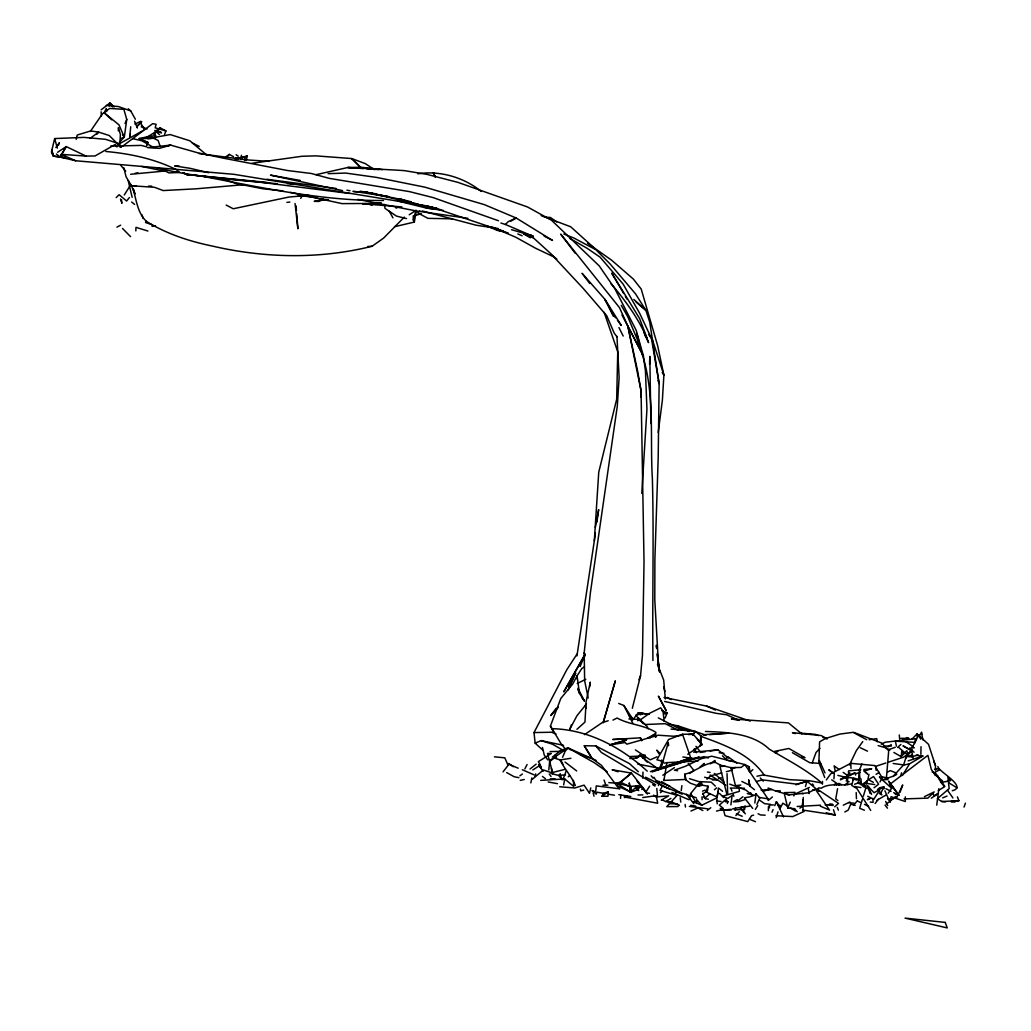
<?xml version="1.0" encoding="UTF-8"?>
<svg xmlns="http://www.w3.org/2000/svg" width="1031" height="1031" viewBox="0 0 1031 1031"><rect width="100%" height="100%" fill="white"/><g stroke="black" fill="none" stroke-linecap="round" stroke-linejoin="round"><path stroke-width="1.5" d="M241.37 159.586L241.37 155.256M650.909 423.651L649.814 356.326L649.569 364.304M859.583 779.036L859.635 769.422L861.916 763.984M938.287 790.571L944.448 786.808L941.187 782.529L942.54 780.931L934.962 774.771L934.975 772.992L932.153 771.91M608.844 782.606L616.77 783.238L630.25 792.092L630.882 786.421L637.648 785.751L642.519 787.529L646.36 793.032L649.569 793.264M822.454 784.23L822.493 781.369M803.02 810.766L803.149 799.747M118.346 130.808L118.385 127.612L120.369 134.314L119.764 146.892M920.876 754.344L921.031 746.702M723.272 808.33L719.329 805.095L727.151 798.29L722.551 796.203L739.395 791.37L738.905 786.473L735.464 785.622L731.147 767.683L720.501 765.182L715.308 762.373C703.773 763.043 695.358 771.897 684.726 774.204L685.331 779.462L690.203 783.135L698.722 786.176L702.562 785.21L708.001 786.202L707.524 790.777M749.073 771.02L749.176 766.755L744.885 764.577L711.79 756.213L701.428 758.661L685.267 766.329L674.416 770.183L677.573 770.737M658.5 785.583L658.577 782.813M768.34 810.662L768.469 806.332M820.251 806.126L829.53 810.108L815.302 789.14L808.433 792.787L789.321 794.862L780.171 792.323L780.222 790.829L775.531 790.932L768.198 788.006L767.889 790.133L763.352 790.777L761.136 790.081L766.497 790.21L763.352 790.777M135.834 230.905L135.976 227.348L147.936 231.047M642.738 778.225L642.996 772.103M640.779 397.219L641.063 390.788L637.596 370.928L627.853 326.105L619.476 307.638L560.722 234.114L575.311 253.381M696.544 803.42L696.763 799.089M847.83 774.822L847.546 780.274L845.356 777.361L853.539 777.993L851.748 785.454L856.864 788.457L870.705 810.405M65.185 157.859L53.432 156.132L51.73 150.191L51.589 152.833L53.432 156.132L65.546 157.575M641.785 493.437L646.94 409.268L645.445 370.876L643.421 355.991L636.191 330.307L614.966 288.886L599.282 265.946L551.456 220.183L527.524 206.973L457.893 182.358L426.911 174.368L404.41 170.631L394.937 170.038L347.795 167.512L316.092 174.664M644.813 755.478L644.62 758.61L644.826 755.787M576.948 655.896L594.32 540.85L598.74 472.224L616.68 399.242L617.737 351.777L604.127 312.367M833.937 778.817L834.285 773.572M661.232 765.981L661.657 760.027M580.35 663.204L580.118 666.413L584.732 655.626M663.59 761.535L656.902 759.795L668.603 739.498L682.535 734.252L693.038 734.111L702.15 744.524L700.333 745.735L701.325 736.173L695.538 731.469L671.052 729.085M620.546 798.342L620.804 795.185M735.335 809.928L735.477 808.188L749.498 806.139M769.345 807.879L769.577 805.043L773.443 804.915M844.93 784.875L847.508 784.604L847.688 782.606L844.93 784.875C836.94 785.119 828.112 783.624 821.192 788.212L818.575 787.916L817.995 789.617L838.538 803.394L834.685 806.822M632.338 708.271L640.535 675.782L642.455 655.458L644.027 562.011L641.063 390.788L627.853 326.105L643.421 355.991L621.989 315.022M655.42 737.062L655.858 732.319C644.001 724.793 629.348 724.845 617.066 718.014L612.981 720.115M866.349 783.908L866.891 780.647L866.491 783.547M130.718 126.787L129.7 136.981L130.344 134.082M901.21 756.909L901.79 751.174L903.556 753.803M859.57 780.647L858.604 779.359L859.635 769.422M246.125 160.54L247.337 156.055L235.158 158.581L236.06 159.689M595.763 790.661L596.279 785.906L619.837 788.831L617.981 787.504M638.949 788.096L635.959 786.022L635.392 787.955L630.25 792.092L630.882 786.421L616.77 783.238L620.507 782.117L630.289 786.949M803.329 797.466L802.144 806.667L799.888 808.124M548.788 769.938L549.807 760.118L554.047 757.978L560.104 759.924C564.382 768.984 571.664 776.317 575.35 785.545M754.834 802.994L756.019 793.818L759.744 798.071L756.87 804.528M589.68 686.826L590.286 682.097L586.111 701.673L584.951 722.1L576.935 729.317M730.889 804.889L732.113 795.507L727.847 798.432M936.741 805.147L938.867 788.702M700.603 741.689L701.325 736.173L700.474 739.201M658.216 432.453L662.366 400.35L663.9 375.129L657.598 345.462L641.218 289.08L633.356 279.079L611.731 260.289L587.606 243.226M681.22 790.674L681.903 785.661M119.184 142.51L124.313 137.11L126.761 119.441L123.862 109.338L109.673 108.435L102.533 113.668L90.316 131.491M594.32 540.85L595.403 533.04M596.923 522.098L598.663 509.598L595.351 527.421M890.256 802.286L891.055 796.705L905.321 801.538L905.308 796.847M912.061 756.87L912.345 754.95L907.924 756.599L912.061 756.87L917.99 754.86M53.432 156.132L51.73 150.191M576.625 678.669L577.051 675.898L581.806 668.539L584.461 666.825M608.264 794.166L607.942 796.228L602.001 796.28L603.251 793.303L608.174 791.898L608.264 794.166L614.45 795.223M702.549 794.115L705.835 791.885L717.086 797.015L718.452 788.019L722.563 791.267M743.531 812.119L744.408 806.461L744.859 809.051M394.577 226.717L414.359 222.052L416.099 211.78M685.331 779.462L663.925 780.428L666.915 762.631L698.077 761.046M244.605 160.514L245.082 157.782M563.661 784.926L564.717 778.972L540.682 780.377M837.546 788.728L835.741 798.948L837.881 800.546M864.236 786.034L864.764 783.225L874.688 784.527M868.94 774.32L867.767 780.183L873.541 776.536L878.592 784.179L874.03 787.8M689.649 798.587L690.693 793.548L698.309 784.153L702.008 783.264M703.864 765.208L704.237 763.417L699.856 767.18M51.55 151.441L54.669 138.566L83.872 137.381L105.523 139.314L117.096 143.038L121.362 147.265M530.836 782.916L531.867 777.928M717.086 797.015L718.298 791.357M76.217 139.391L77.209 135.022L90.689 130.95L98.667 132.11L109.273 135.551L120.666 146.918M900.836 775.712L901.519 772.786M590.763 787.929L589.487 793.316L584.1 785.145L574.783 787.993L559.717 786.743M109.106 105.961L109.802 103.074L114.248 106.953M906.069 741.856L912.989 746.483L912.087 747.398L914.433 743.441L915.605 738.75L885.345 742.191L881.35 744.189M603.174 722.667L615.339 680.821L603.238 722.551M414.359 222.052L413.328 220.054L416.06 210.195M661.631 766.188L668.268 742.488L668.616 745.671M657.185 768.211L642.957 758.081L643.718 755.439M805.456 786.55L807.002 781.202L818.962 791.241L817.712 788.586M793.883 795.919L794.437 794.038M862.406 799.257L859.648 808.291L864.416 810.224M863.321 796.241L865.628 788.702M887.485 777.812L887.871 779.616L883 779.655L893.246 776.214L903.607 764.886L906.417 756.045M776.214 817.622L777.993 811.874M641.862 789.514L642.519 787.529M700.423 739.858L701.222 737.474M858.23 781.485L859.712 777.078M534.96 776.201L535.746 773.907M146.84 145.397L147.884 142.355L139.211 138.412M571.354 724.845L569.769 729.342L576.909 715.798L586.433 703.954M964.037 807.054L965.416 803.188M727.319 803.497L727.95 801.757L725.85 799.682M720.501 765.182L720.012 766.536L726.726 793.87M900.037 792.311L902.705 784.952L896.738 797.723M812.248 762.837L816.037 752.475L820.006 748.261M562.939 779.616L566.238 770.84M553.686 732.216L550.399 726.12L560.812 698.451L572.592 684.159L577.051 675.898L579.474 693.373L584.409 700.925L577.94 688.386M663.925 780.428L664.402 779.14M952.283 790.738C968.225 786.872 938.055 771.42 937.862 766.536M708.001 786.202L705.835 791.885L707.369 792.311M58.367 145.423L59.424 142.716L55.842 147.51M638.949 679.764L640.535 675.782M164.535 134.404L165.927 130.937L159.895 127.702L157.988 130.215L146.686 137.471M665.098 718.04L667.212 712.833L661.76 710.63M914.433 743.441L918.518 735.296L921.778 733.969L921.624 732.152L920.193 734.588M146.866 144.817L147.884 142.355L143.567 141.028M674.944 794.501L676.052 791.834M771.987 812.209L773.082 809.58M774.719 805.636L776.369 801.693L779.294 805.817M637.622 720.721L638.653 718.285L647.004 726.275L648.112 728.814M125.022 123.54L126.761 119.441M794.708 808.716L787.774 807.995L790.287 802.092M562.578 757.257L564.692 752.385M568.274 689.881L575.723 673.024L568.571 686.994M881.093 792.8L883.786 786.717L879.688 787.787L877.497 789.527M159.895 127.702L158.284 129.635M104.286 112.65L106.245 108.5L106.721 111.516M849.454 765.015L856.323 750.632L862.767 741.585M542.564 749.937L535.153 743.158L534.006 732.577L566.818 669.712L577.012 654.092M780.029 808.6L782.838 803.188L787.852 806.332M524.843 768.855L527.099 764.525M662.443 785.97L660.02 790.468L677.135 795.326L666.773 806.654L678.102 806.538M879.971 781.949L882.214 777.838L874.739 765.543L850.717 763.34L830.69 773.869L826.334 779.926M585.092 654.324L563.789 691.827L584.384 655.561M116.954 146.982L115.343 144.417L95.032 155.965L85.973 156.081L66.268 146.582L59.991 157.06L56.409 154.019M657.984 770.389L662.92 762.128M749.924 786.073L748.674 780.055L749.924 786.073L754.499 789.733M902.421 775.492L909.561 763.855M124.287 194.988L130.821 184.523M755.349 809.374L757.708 805.623M649.633 786.138L646.076 791.795L631.423 773.108L612.105 769.732L617.956 771.781M852.805 780.506L854.248 778.25L858.604 779.359M834.543 784.81L835.497 783.367L836.605 784.771M300.652 198.364L302.779 195.271M888.207 793.239L891.635 788.251L889.444 783.521M745.374 813.82L740.451 808.149L741.212 807.054M857.431 783.212L859.751 783.599L860.833 782.052L854.519 784.256M133.102 188.853C136.285 199.846 137.651 213.211 146.363 221.317L145.5 222.503L152.524 224.861L152.124 226.382L155.513 225.725M556.109 708.271L550.786 715.553L558.364 707.266M875.113 803.523L878.335 799.27M503.051 771.884L508.889 764.306L518.142 768.172M695.281 749.576L696.995 747.411M632.493 720.166L637.996 713.233M853.887 804.966L857.238 800.803M129.429 197.54L126.633 201.019L119.093 194.704L116.207 197.604M692.587 735.103L695.538 731.469L692.394 735.039M905.579 758.404L908.775 754.512L907.254 753.674M564.936 751.522L567.965 747.913L596.098 760.388M756.019 793.818L754.937 795.081L749.692 796.899L744.408 797.814L752.682 808.407M96.708 134.365L98.667 132.11L90.032 138.412M785.158 793.226L784.398 794.102L787.774 807.995M735.863 815.56L739.291 811.732M568.249 776.807L569.55 775.402M404.332 217.103L383.596 238.097L372.101 246.254C319.752 259.322 264.903 258.24 212.515 246.1C189.356 241.318 166.442 233.908 146.363 221.317M901.725 756.071L906.868 750.658L907.512 753.339L911.907 751.87L912.976 758.017M638.369 771.742L629.451 763.597L595.802 745.928L584.281 745.722L592.103 758.545L601.485 765.337L616.693 785.699L618.613 783.702M136.659 126.968L141.814 121.671M911.765 739.343L917.113 733.879L928.544 744.356L935.478 765.685L935.491 770.17M226.446 157.343L229.333 154.405L233.496 156.699M752.836 769.59L750.04 772.399L749.176 766.755M500.911 223.018L505.383 224.462L508.296 221.613L516.17 218.005L552.513 240.403L544.11 236.073M565.465 774.822L558.75 775.454L552.036 773.765L552.719 773.108L547.5 753.403L551.314 753.519L538.35 761.651L540.463 765.041L532.821 769.938M640.135 755.053L637.081 757.991L629.825 758.571M706.957 779.23L711.222 775.248M725.837 758.893L728.144 756.818L736.765 763.159M897.537 747.488L900.926 744.459M705.642 797.504L710.037 793.638M714.419 789.772L716.609 787.839M137.922 125.163L140.577 122.831L144.366 129.519M909.883 751.638L912.113 749.705M937.437 798.677L949.151 788.625L947.94 777.374L950.582 780.622L941.187 782.529L938.481 778.276M620.095 782.787L631.423 773.108L619.567 782.709M549.858 761.535L554.047 757.978M532.602 779.088L543.389 769.989L552.719 773.108M772.425 796.95L768.224 800.481L767.902 798.806L744.885 764.577L744.189 765.092M624.85 797.685L627.132 795.777M419.875 210.968L417.645 212.811L427.917 218.353L452.57 218.843M660.433 792.646L662.546 790.906M650.007 737.925L654.569 734.214L655.974 737.075M738.17 800.52L742.848 796.757M530.024 769.023L536.146 764.126M689.546 773.482L694.018 770.531L688.257 763.468M892.859 798.973L896.119 796.357L886.26 804.141M552.358 757.102L560.916 750.362L567.965 747.913L594.346 762.747L607.272 771.858M101.167 109.84L109.802 103.074L112.753 106.335M122.509 146.273L152.678 123.643L156.132 124.3L155.166 127.805L165.927 130.937M560.104 759.924L570.916 758.288M707.33 810.366L710.797 807.711M744.885 764.577L741.096 767.425L731.147 767.683M710.179 763.881L714.973 760.401L715.308 762.373M519.882 775.827L522.408 774.01M894.869 793.638L898.968 795.262L890.41 783.934L927.9 755.323L931.264 769.281L934.962 774.771M639.181 720.669L649.569 713.297L660.703 707.82L665.15 714.135M775.376 753.107L777.838 751.367M602.001 796.28L608.174 791.898M911.662 751.431L903.478 757.218L888.825 762.025M225.493 157.112L229.333 154.405M861.297 785.094L866.581 781.382M931.315 798.2L937.218 794.076M554.807 757.05L567.965 747.913L570.465 749.808M584.513 734.639L602.181 722.641L608.187 720.759M687.754 754.254L702.15 744.524L697.407 739.317M937.385 793.922L934.357 795.971L932.849 793.277M887.949 746.818L891.248 744.601M662.83 775.26L674.429 767.618M57.581 152.279L66.268 146.582L59.991 157.06L75.65 160.759L233.908 174.316L422.478 205.182M409.217 214.783L415.725 210.569M661.773 799.695L665.781 801.59L670.923 798.368M876.092 774.333L879.263 772.348M510.77 221.24L516.17 218.005L484.299 204.615L424.669 187.114L376.444 177.396L345.681 173.066L328.064 173.659M661.245 800.159L668.681 795.88L655.948 796.937L653.564 795.159M876.981 800.198L886.08 795.03M118.926 144.031L142.523 130.885M844.827 811.977L848.268 810.057L850.665 804.244L855.176 805.417M647.391 738.183L654.569 734.214M640.341 714.831L643.009 713.388L649.13 714.303M396.084 208.172L398.675 206.767M934.924 772.271L939.37 769.899M116.928 227.142L120.64 225.183M893.246 776.214L896.648 774.474L896.313 773.005L890.333 770.634L887.859 771.871M867.651 799.721L870.267 798.419M577.218 683.514L585.776 679.3M693.257 801.59L701.776 805.25L716.854 797.878L717.189 803.819M843.281 805.198L849.866 801.963M924.433 796.667L934.215 791.911L927.861 798.136L904.019 798.896M846.258 777.065L840.51 779.836L840.523 779.075L854.879 772.915L855.601 775.093M849.132 775.686L854.879 772.915M134.932 124.081L140.86 121.258M635.947 758.017L640.174 756.032M795.017 794.076L809.335 787.426M690.95 811.049L698.335 807.685M804.154 811.423L792.736 816.578L775.866 815.727M657.056 756.793L650.187 759.847L635.405 749.885M535.153 743.158L541.12 740.606L563.545 745.349M867.38 799.45L870.125 798.29M121.465 138.283L124.313 137.11L118.977 124.841L104.479 113.023L111.773 119.854M942.682 797.865L947.064 796.061M740.451 808.149L745.49 806.074M702.511 791.138L705.088 790.12M616.693 785.699L631.178 792.13L638.485 789.346M651.992 771.588L688.992 758.442L650.432 771.6L699.289 757.05L652.159 771.794M895.23 747.295L888.799 749.601L886.441 777.812L881.634 776.691M885.9 762.979L875.641 766.355L876.118 770.402M908.156 760.878L922.861 756.058L916.121 755.336M240.287 158.323L247.337 156.055M745.181 799.528L738.235 801.718L737.268 799.631L733.234 801.822L736.985 801.744M855.588 773.804L859.931 772.425M864.287 771.059L871.53 768.765L863.875 769.461M645.045 755.027L641.978 755.981L630.07 756.548M795.855 784.797L809.232 780.686L821.759 782.954C805.971 769.242 787.04 759.808 769.152 749.06C752.63 733.299 727.023 732.216 705.436 731.469M731.134 768.804L735.464 767.489M609.824 744.898L626.229 740.155L609.566 744.949L625.134 742.526L626.809 744.176L658.242 735.219L673.436 736.224L682.483 735.245M157.988 130.215L155.359 130.963L161.403 132.677L156.944 130.035M756.535 781.485L762.399 779.861L796.795 784.14L809.232 780.686L789.54 779.655L763.211 774.951L756.934 776.214M668.217 802.621L671.258 801.796L678.656 805.018M421.46 213.778L413.225 215.969L413.328 220.054M712.511 775.364L721.739 772.928M726.352 771.703L732.5 770.08M635.805 715.218L643.009 713.388L638.357 712.769M550.606 772.979L564.576 769.461M716.481 811.088L723.414 809.348L725.012 815.65L747.759 821.604L751.651 815.624L753.597 815.173M732.397 808.961L735.477 808.188M712.421 779.99L715.437 779.268M718.452 778.56L721.468 777.838M583.701 790.107L580.749 790.816L580.427 789.089M902.576 765.298L909.6 763.778L922.861 756.058L919.858 756.509M139.365 138.528L149.637 136.324L158.143 140.474L160.217 146.518M134.971 173.376L137.858 172.757M520.243 780.351L524.238 779.5M164.316 146.441L170.695 145.139L197.746 152.794L224.513 158.387L287.649 170.54L311.465 173.517L329.276 178.363L409.436 191.611L433.123 197.591L498.476 220.75M664.183 763.185L666.915 762.631M774.539 751.38L788.857 748.48L804.992 757.721L801.95 756.69M152.459 137.78L170.205 134.571L189.872 140.796L206.857 155.14M847.508 784.604L851.297 783.972M251.835 163.323L302.006 156.261L315.782 155.861L351.751 158.555L365.309 163.645L374.472 169.651M767.889 790.133L771.948 789.527M702.214 752.153L705.359 751.689M710.063 751.006L717.898 749.859L728.621 758.094M869.081 739.717L876.75 738.647L877.188 741.753M234.591 158.594L237.684 158.168M642.738 797.53L657.456 795.507L656.799 788.496M417.929 173.814C439.837 170.27 464.285 177.5 481.168 191.444M870.138 768.933L871.53 768.765M286.876 202.398L289.827 202.05M934.55 769.242L939.099 768.714M957.412 796.924L958.907 800.7L950.956 801.615L954.977 802.079M149.495 136.337L155.745 135.641M688.515 734.6L693.038 734.111M735.464 785.622L740.812 785.068M730.85 809.335L725.695 809.876L731.34 809.941M130.641 174.278L166.661 170.85M308.784 195.349L288.938 197.05L233.238 208.765L226.163 205.066M693.644 752.192L717.898 749.859M645.38 724.497L665.279 723.685L678.514 730.412M860.821 769.745L848.577 770.853L848.345 776.098L843.178 772.374M862.973 785.893L867.664 786.099L869.262 787.516M244.553 184.613L196.083 188.815L163.182 190.567L154.586 187.307L131.427 185.76L126.066 176.765L123.797 167.744M147.884 138.682L152.678 138.309L149.637 136.324M703.129 735.116L706.325 734.871M709.521 734.626L728.698 733.157L704.547 734.639L677.444 725.734L668.217 723.955M914.342 747.771L909.535 748.132L914.046 752.205M721.236 766.445L724.909 766.175M381.212 203.403L342.021 203.623L290.497 192.385M641.759 740.593L640.419 737.835L612.762 739.485L626.848 739.072M797.156 806.487L820.508 805.198M825.187 804.94L832.971 804.515L829.8 803.948M367.732 246.486L372.101 246.254M958.907 800.7L941.561 801.499L945.633 801.912M365.657 203.648L362.525 203.777L401.845 206.909M376.599 203.197L381.29 203.004M178.234 172.538L168.813 172.886L162.602 169.651M734.356 809.838L743.39 809.515M139.34 138.721L152.678 138.309M637.97 795.004L642.816 794.875M784.514 792.633L795.133 792.375M110.626 146.131L141.17 145.397L146.724 146.84M550.116 751.586L560.787 751.341M534.006 732.577L551.508 732.229L555.98 733.943M434.36 207.953L426.331 208.056L397.425 200.89M884.044 746.07L891.48 745.98M602.942 785.222L607.878 785.158M383.48 200.491C321.388 201.045 260.289 187.281 199.602 175.747M670.421 803.819L676.916 803.845L679.455 805.469M900.952 738.312L908.878 738.376L906.455 737.629M730.193 788.058L744.485 788.238M728.337 760.633L732.822 760.698M725.231 801.718L727.95 801.757M136.118 185.851L131.427 185.76L134.971 193.996L133.746 189.64M148.606 186.096L151.725 186.147M277.236 183.724C236.95 179.974 196.174 177.538 156.776 167.834M353.414 191.637L364.858 191.985L375.903 193.815M550.322 778.779L555.155 778.933M720.721 809.76L728.324 810.057M179.239 166.133L174.677 165.952L190.065 168.311L208.713 172.705M665.781 801.59L671.258 801.796M544.523 217.193L550.386 217.451L556.727 221.974M628.884 718.955L640.071 719.47M699.456 781.627L711.222 782.181L715.321 786.073M765.144 815.186L760.543 814.954L758.069 813.755M664.106 712.666L667.212 712.833M325.152 199.524L328.322 199.692M913.646 742.294L895.385 741.173L896.429 746.122M266.939 182.384L186.547 174.484L183.234 172.757M287.456 183.698L295.356 184.201M199.189 153.619L246.95 159.895L268.769 161.352M689.339 806.397L707.73 808.82M363.453 168.569L347.795 167.512L361.237 167.254L382.411 169.651M366.585 168.775L379.112 169.625M820.65 763.456L809.786 762.708L792.375 752.707M61.074 154.341L85.973 156.081M800.185 733.093L815.598 734.394L818.485 735.541M550.399 726.12L552.062 728.659C588.005 729.497 621.203 747.191 647.262 771.162M848.99 802.737L854.003 803.175M105.832 151.48C130.744 153.722 155.423 159.032 177.847 170.399M186.547 174.484L255.881 181.675L349.599 193.467M494.416 756.831L504.842 757.837L507.845 764.847M106.335 105.394L118.423 106.567L130.718 110.91L135.357 119.222M316.929 197.836L298.152 195.259M440.108 209.461L426.331 208.056L443.433 210.466M282.958 190.903L262.853 188.763L236.447 183.608L226.227 180.154M487.044 226.047L496.865 230.222L502.819 230.918M770.466 804.36L764.628 803.665L759.718 800.288M777.748 805.224L780.673 805.572M719.161 752.746L723.968 753.326M870.267 802.054L873.077 802.402L872.935 798.445M266.861 179.278L336.209 188.454M716.571 800.894L721.017 801.474M893.181 763.494L903.607 764.886M682.844 756.986L695.59 758.726L703.967 756.677L708.374 757.978M328.296 200.104L320.976 199.073L328.683 200.156M638.292 712.872L649.079 714.393M176.752 171.571L179.42 171.958M357.847 199.421L416.073 210.917L467.881 218.301M388.764 196.715L353.04 191.225M653.873 777.271L656.463 781.098L659.556 781.562M498.076 228.521L476.193 225.222L422.13 210.93M664.647 701.428L716.158 713.323L726.649 714.754L739.15 720.437M707.421 772.039L710.088 772.438M207.631 176.894L210.762 177.371M803.02 810.095L835.187 815.018L833.486 809.747M786.859 794.489L789.321 794.862M618.793 794.656L630.792 796.525M759.46 797.466L767.902 798.806M690.822 805.327L695.783 806.126M346.919 190.22L349.973 190.722M892.034 799.309L887.601 798.561L889.07 800.198L884.92 790.803M854.647 786.498L860.937 787.568M425.61 205.723L428.728 206.252M366.173 203.738L372.307 204.808L366.082 203.635M300.395 180.477L270.522 175.141L342.55 190.606M360.141 191.147L388.455 196.625M603.251 793.303L596.833 792.156L596.253 794.179L592 790.519L595.622 791.756M201.573 175.85L206.071 176.662M548.144 781.975L557.462 783.663M638.434 788.509L635.392 787.955L638.756 790.635M624.077 796.899L657.688 803.239L656.541 797.453M141.273 126.877L147.072 128.978M235.158 158.581L238.238 159.161M828.447 804.592L833.112 805.469M703.4 796.757L705.359 798.651L708.361 799.231M879.688 787.787L884.211 788.663L883.786 786.717M518.889 777.67L514.185 776.755L506.672 772.58M750.272 721.12L706.622 706.08L664.054 697.472M859.751 783.599L865.202 785.712M637.725 764.074L659.763 768.379M737.603 720.128L731.404 718.891L788.431 722.899L801.938 733.969M812.686 789.888L814.245 790.21M402.116 199.679L364.858 191.985L418.199 204.112M141.685 166.429L165.128 171.301M496.865 230.222L504.61 231.872M421.344 204.821L437.028 208.391L419.772 205.272L399.152 198.777L411.279 201.844M532.924 235.957L511.556 229.694M487.16 226.317L493.308 227.735M132.664 138.618L141.878 140.796L153.658 147.485M747.282 793.586L753.107 794.978M837.791 775.364L846.644 777.529M852.547 778.959L856.967 780.042M704.598 777.219L716.996 780.299M702.562 785.21L698.309 784.153L698.722 786.176M406.575 218.611L396.458 216.098L384.963 208.365L384.434 204.473M430.971 206.857L508.283 233.07M826.256 812.776L835.187 815.018M878.167 745.619L885.693 747.746L889.792 750.104M775.531 790.932L780.171 792.323M846.142 780.815L849.144 781.73M720.218 808.368L723.414 809.348M902.086 738.66L904.342 739.369M689.52 778.676L701.003 782.31M541.12 740.606L552.59 744.253L563.3 750.426M795.352 733.647L792.427 732.693L821.127 735.554L826.617 738.48M580.556 754.744L590.66 758.069M678.772 791.988L696.273 797.775M154.869 130.447L161.403 132.677M801.976 793.393L803.213 793.831M502.896 230.996L492.573 227.323L515.9 237.285L535.489 248.187L554.833 257.363M729.729 784.127L745.967 790.12L752.346 795.236L750.645 792.813M541.146 215.608L570.684 226.768L593.508 247.376L610.03 263.859L635.547 293.874L645.831 310.279L649.736 322.11L659.131 383.648L658.203 457.39L654.891 559.575L654.788 599.823L658.809 670.253M656.463 781.098L669.815 786.138M563.828 234.024L573.751 237.955L594.5 248.987M822.815 737.255L827.133 738.982M618.716 703.451L623.871 705.5L632.403 718.465L628.949 715.14M689.004 731.533L677.444 725.734L681.22 728.582M700.474 736.211C724.29 744.833 749.318 753.558 764.461 775.441M736.379 813.859L742.256 816.268M749.614 819.284L755.491 821.694M533.22 237.813L523.542 233.792L530.282 237.813M517.82 233.973L522.137 235.764M505.383 224.462L532.975 236.241M682.174 794.166L660.729 785.042L667.869 788.419M863.192 786.55L869.842 789.398M671.928 792.452L688.992 799.76M522.317 769.745L533.942 774.797M61.486 154.482L75.65 160.759M706.622 706.08L715.45 710.075M860.292 747.746L867.509 751.161M532.627 236.086L530.153 234.913L550.889 253.742L583.082 288.268L606.731 315.744L614.205 333.09L616.847 336.699M857.483 801.023L860.279 802.363M864.468 804.373L868.656 806.371M867.702 796.306L873.824 799.283L880.049 789.437L874.03 792.71L867.664 786.099L870.125 793.509M741.856 781.459L750.233 785.558M192.372 143.025L199.228 146.415M645.625 777.206L669.39 789.037M655.677 784.784L601.382 752.488L595.802 745.928M841.322 784.565L838.899 783.354L839.556 784.836M885.848 788.676L891.093 791.318M893.722 792.633L898.968 795.262L888.658 781.15L890.41 783.934M569.589 238.264L587.232 248.355L600.132 257.209L623.085 284.028L639.632 313.256L651.399 338.22L659.131 383.648L658.049 380.632M183.286 172.783L187.938 175.128M658.306 717.872L682.122 730.154M879.327 793.548L881.853 794.875L878.219 789.63M869.313 780.171L873.347 782.323M698.309 808.111L702.858 810.546M853.874 732.757L866.71 739.717M908.453 748.867L903.001 745.838L910.489 750.168M667.289 697.407L671.233 699.598M893.89 752.462L900.72 756.406M661.49 781.524L679.674 792.298M935.439 774.616L938.146 776.279M948.997 782.916L957.129 787.903M879.456 776.936L881.557 778.225M790.352 807.904L795.365 811.036M710.05 775.106L725.772 785.21M652.687 784.617L654.981 786.112M938.764 799.553L941.406 801.306M236.112 154.74L238.225 156.145M141.415 125.808L143.709 127.341M833.808 773.276L828.782 769.809L832.352 772.644M831.733 779.848L839.208 785.003M508.721 763.43L513.335 766.716M839.286 769.577L834.118 765.853L835.149 770.595M550.399 254.245L556.83 259.026M565.052 762.064L576.677 770.943M542.435 776.42L545.386 778.701M155.771 131.556L159.457 134.533M131.659 202.012L134.623 204.434M564.717 778.972L573.739 786.473L573.429 780.377M538.543 764.525L541.43 766.935M636.114 302.109L645.831 310.279L633.859 299.428M153.503 133.785L155.423 135.422M898.916 747.63L905.862 753.584M863.901 770.788L867.496 773.907M865.061 771.807L867.393 773.843M128.282 108.758L130.718 110.91M637.648 785.751L639.748 787.632M714.341 773.456L723.814 781.936M879.507 777.284L891.635 788.251M722.435 755.813L726.791 759.899M639.697 755.001L642.932 758.056M645.071 760.092L647.223 762.128M539.007 765.891L543.26 771.201M719.522 793.445L723.736 797.607M360.322 167.086L351.751 158.555L361.327 168.053M122.509 228.431L130.537 236.627M611.074 283.925L613.213 286.193C627.376 303.307 640.702 321.698 648.576 342.64L643.988 332.665M659.879 753.403L656.837 750.143L659.093 753.945M794.321 808.613L797.272 811.797M760.298 777.954L763.288 781.189M697.446 800.52L701.776 805.25M636.024 715.591L643.383 723.736L638.653 718.285M109.802 103.074L112.92 106.541M887.962 750.078L881.801 743.067L853.462 732.294L839.956 734.059L825.483 738.505L819.593 741.817L818.872 762.656L824.748 777.554M812.364 783.921L813.639 785.429M121.027 165.643L125.679 171.159M644.865 335.397L646.901 337.82L639.568 318.45L611.731 273.099L623.755 293.551M651.167 775.815L653.113 778.134M565.684 749.344L561.315 744.137L552.062 728.659M636.913 780.983L647.404 794.089M885.036 805.121L887.459 808.175M686.401 794.27L693.915 803.755M695.977 746.367L700.848 752.566M539.136 765.427L540.888 767.695M589.719 283.461L582.077 273.292L604.913 299.312L621.268 325.409L617.453 320.319M613.625 315.241L615.533 317.78M648.602 334.456L651.399 338.22M581.935 697.562L584.409 700.925M547.719 759.873L544.226 754.937L542.461 747.449M122.534 134.61L124.313 137.11M935.826 773.559L939.421 778.689M942.128 782.542L944.834 786.408M947.541 790.262L952.94 797.968M549.304 773.997L551.057 776.536M890.359 783.637L893.748 788.586M662.211 372.513L663.9 375.129L652.339 339.534M696.518 752.694L694.224 748.944L696.247 752.437M584.281 745.722L592.103 758.545M690.693 793.548L695.809 802.182M625.353 296.284L626.951 299.003M918.518 735.296L920.76 739.175M621.268 305.318L627.802 316.762L637.519 340.011L638.498 344.663M389.254 211.2L392.953 217.863M612.788 313.592L604.913 299.312L613.342 316.259M560.439 759.667L562.965 764.28M885.668 801.512L887.743 805.598M623.871 705.5L632.738 723.131M618.961 327.549L623.188 336.029M702.678 793.264L705.359 798.651M640.419 737.835L641.785 740.658M867.664 786.099L871.582 794.36M776.369 801.693L783.508 816.887M435.404 177.01L433.42 172.692L435.069 176.971M819.374 760.517L825.032 772.928M134.558 121.246L137.368 128.012M837.275 807.402L838.409 810.16M555.335 755.001L556.508 757.862M577.888 689.443L579.474 693.373M657.469 664.299L663.693 680.125L665.33 698.966M933.661 760.839L935.478 765.685M731.018 788.573L731.971 791.164M732.925 793.741L733.892 796.332M682.535 734.252L691.002 758.687M585.067 655.201L584.203 652.778L590.299 593.392L617.298 406.137L619.128 377.526L616.963 336.415M585.221 655.69L584.203 652.778L584.641 680.731L588.186 697.987M604.05 780.067L605.584 784.449M120.498 199.009L121.89 203.313L121.49 199.679M142.007 214.886L143.116 218.456M641.785 353.066C655.175 393.185 649.865 436.77 652.365 478.423C654.002 539.123 652.211 599.823 652.932 660.484M593.134 792.929L594.036 796.177M54.669 138.566L57.324 148.142M849.647 772.696L850.446 775.608M659.544 671.671L657.198 654.659M663.655 686.852L664.879 691.401M684.726 774.204L686.221 779.964M636.849 333.4L641.346 351.597M128.218 180.683L132.148 197.333M585.26 705.372L585.93 708.465M629.889 785.97L629.232 782.89L630.25 792.092M630.534 789.05L631.178 792.13M921.778 733.969L922.913 739.91M808.368 788.96L809.18 793.612M680.215 797.736L680.782 802.118M295.046 203.481L297.882 228.818L296.683 213.546M685.151 804.464L685.473 807.015M656.721 648.435L656.36 645.303L656.631 648.422M657.275 653.126L659.492 671.877M663.113 712.073L664.196 721.352M551.405 768.159L552.036 773.765M101.476 115.975L101.09 111.825M899.277 734.974L899.689 739.163M112.482 105.665L112.572 106.76M915.605 738.75L915.734 740.258M296.09 205.916L296.451 210.492M155.178 133.463L155.501 137.974M850.717 763.34L851.013 768.469M860.962 778.83L861.207 783.521M856.194 792.543L856.452 798.741M917.113 733.879L917.242 737.255M701.995 796.834L702.098 799.708M727.035 773.675L727.693 793.793M560.194 774.101L558.75 775.454L561.985 779.758L560.194 774.101M323.566 199.434L318.85 201.432L314.197 201.354L323.566 199.434M170.695 145.139L159.302 148.374L147.588 147.601L170.695 145.139M945.221 922.41L905.05 918.106L947.244 927.926L945.221 922.41M664.299 706.854L658.384 696.131L666.129 710.643L664.299 706.854"/></g></svg>
